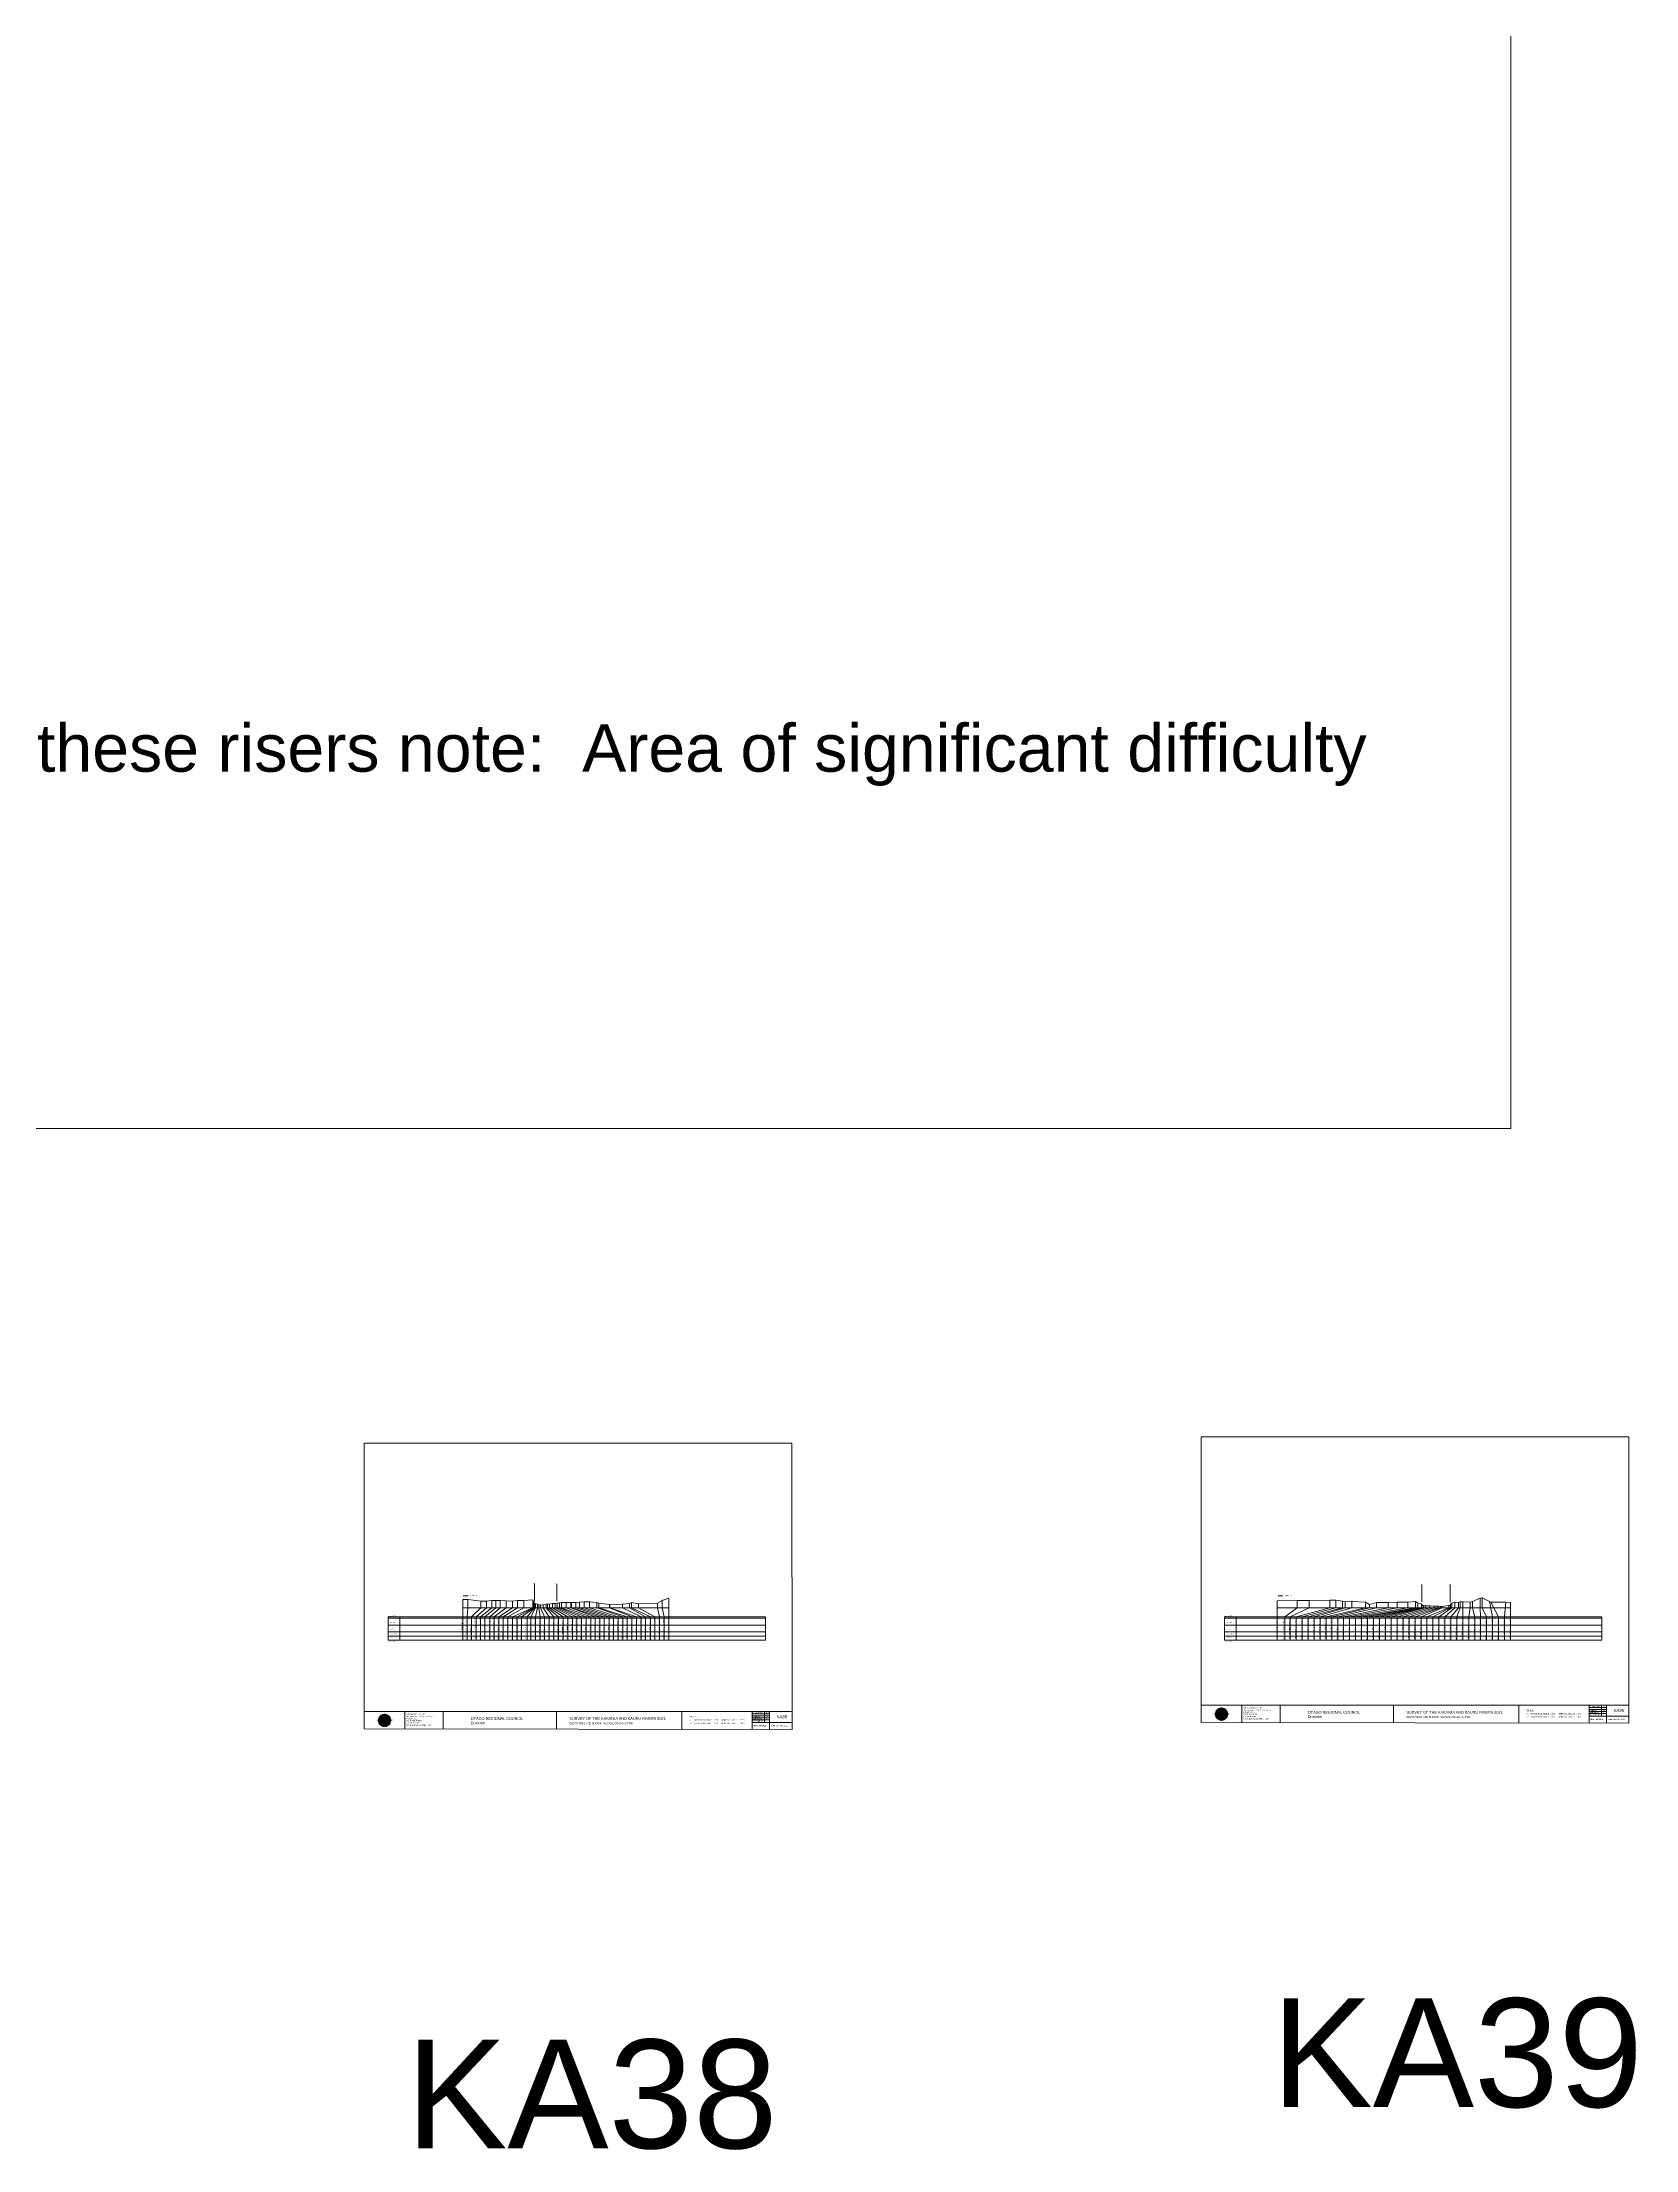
# Model space of a CAD drawing. Header units: millimetres. Extents: x -4102225 to 11595281, y -18031110 to 2286893.
# Drawn here: x 5249973 to 6187999, y -203785 to 1036794 of the extents above; entities that cross this region are included whole.
import ezdxf

# ---------------------------------------------------------------- set-up
doc = ezdxf.new("R2010")
doc.units = ezdxf.units.MM
doc.header["$PDMODE"] = 35
doc.header["$PDSIZE"] = 20
doc.layers.get('0').update_dxf_attribs({"lineweight": 0})
doc.layers.add('geo', color=7, linetype='Continuous', lineweight=0)
doc.styles.get("Standard").update_dxf_attribs({"font": 'arial.ttf'})

# ---------------------------------------------------------------- blocks, each defined once
blk = doc.blocks.new('Geomatics_Circle_SPT')
at = {"layer": 'geo', "color": 2, "linetype": 'Continuous', "lineweight": 0}
for p, q in [((0, 25.2), (-25.2, 0)), ((-24.7, 4.9), (-4.9, 24.7)), ((-24.7, -4.9), (4.9, 24.7)), ((4.9, -24.7), (-24.7, 4.9)), ((-24.7, 0), (0, -24.7)), ((-9.7, 23.3), (-23.3, 9.6)), ((9.7, 23.3), (-23.3, -9.7)), ((-23.3, 9.7), (9.7, -23.3)), ((-21, 14), (-14, 21)), ((-21, -14), (14, 21)), ((14, -21), (-21, 14)), ((0, 0), (-17.8, 17.8)), ((0, 0), (-17.8, -17.8)), ((-14, 21), (21, -14)), ((21, 14), (-14, -21)), ((23.3, -9.7), (-9.7, 23.3)), ((-9.7, -23.3), (23.3, 9.7)), ((-4.9, 24.7), (24.7, -4.9)), ((24.7, 4.9), (-4.9, -24.7)), ((25.2, 0), (0, 25.2)), ((0, 0), (17.8, 17.8)), ((0, 0), (17.8, -17.8)), ((0, -24.8), (25.2, 0)), ((4.9, 24.7), (24.7, 4.9)), ((23.3, 9.7), (9.7, 23.3)), ((14, 21), (21, 14)), ((17.8, 18.1), (17.8, 18.1)), ((-4.9, -24.7), (-24.7, -4.9)), ((-23.3, -9.7), (-9.7, -23.3)), ((-14, -21), (-21, -14)), ((-17.8, -17.8), (-17.8, -17.8)), ((24.7, -4.9), (4.9, -24.7)), ((4.9, -24.7), (4.9, -24.7)), ((9.7, -23.3), (23.3, -9.7)), ((21, -14), (14, -21)), ((18.1, -17.8), (18.1, -17.8))]:
    blk.add_line(p, q, dxfattribs=at)
at = {"layer": 'geo', "color": 1, "linetype": 'Continuous', "lineweight": 0}
for p, q in [((-25.2, 0), (9.7, 23.3)), ((-25.2, 0), (-9.6, 23.3)), ((-25.2, 0), (23.3, 9.7)), ((-25.2, 0), (-23.3, 9.7)), ((-23.3, -9.7), (-25.2, 0)), ((-9.6, -23.3), (-25.2, 0)), ((9.7, -23.3), (-25.2, 0)), ((-4.9, 24.8), (-24.7, -4.9)), ((4.9, 24.7), (-24.7, 4.9)), ((14, 21), (-24.7, -4.9)), ((-14, 21), (-24.7, 4.9)), ((21, 14), (-24.7, 4.9)), ((-21, 14), (-24.7, -4.9)), ((0, 0), (-24.7, 4.9)), ((-24.7, 4.9), (-21, -14)), ((-24.7, 4.9), (-4.9, -24.7)), ((-24.7, 4.9), (14, -21)), ((-24.7, 4.9), (-24.7, 4.9)), ((0, 0), (-24.7, -4.9)), ((-23.3, 9.7), (0, 25.2)), ((-23.3, -9.6), (0, 25.2)), ((-23.3, -9.6), (17.8, 17.8)), ((-23.3, 9.7), (-17.8, 17.9)), ((-23.3, -9.6), (-17.8, 17.9)), ((-23.3, 9.7), (17.8, 17.8)), ((-17.8, -17.8), (-23.3, 9.7)), ((0, -25.2), (-23.3, 9.7)), ((-23.3, 9.7), (17.8, -17.8)), ((-23.3, 9.7), (25.2, 0)), ((-23.3, 9.4), (-23.3, 9.4)), ((-23.3, -9.7), (25.2, 0)), ((4.9, 24.8), (-21, -14)), ((-4.9, 24.7), (-21, 14)), ((14, 21), (-21, 14)), ((-14, 21), (-21, -14)), ((0, 0), (-21, 14)), ((-21, 14), (-14, -21)), ((-21, 14), (4.9, -24.7)), ((-21, 14), (-21, 14)), ((24.7, 4.9), (-21, 14)), ((0, 0), (-21, -14)), ((-17.9, 17.6), (-17.9, 17.6)), ((-17.8, 17.8), (9.7, 23.3)), ((-17.8, 17.8), (-9.6, 23.3)), ((-17.8, -17.8), (9.7, 23.3)), ((-17.8, -17.8), (-9.7, 23.3)), ((-9.7, -23.3), (-17.8, 17.8)), ((-17.8, 17.8), (9.7, -23.3)), ((-17.8, 17.8), (23.3, -9.6)), ((-17.8, 17.8), (23.3, 9.7)), ((-17.8, -17.8), (23.3, 9.7)), ((4.9, 24.7), (-14, 21)), ((-4.9, 24.7), (-14, -20.9)), ((0, 0), (-14, 21)), ((-14, 21), (-4.9, -24.7)), ((-14, 21), (-14, 21)), ((24.7, -4.9), (-14, 21)), ((21, 14), (-14, 21)), ((-14, -21), (24.7, 4.9)), ((0, 0), (-14, -21)), ((-9.8, 23.1), (-9.8, 23.1)), ((-9.7, 23.3), (0, 25.2)), ((-9.7, 23.3), (0, -25.2)), ((-9.7, -23.3), (0, 25.2)), ((-9.6, 23.3), (17.8, -17.8)), ((-9.6, 23.3), (25.2, 0)), ((-9.6, 23.3), (17.8, 17.8)), ((-9.6, -23.3), (17.8, 17.9)), ((25.2, 0), (-9.6, -23.3)), ((0, 0), (-4.9, 24.7)), ((-4.9, 24.7), (-4.9, 24.7)), ((21, -14), (-4.9, 24.7)), ((24.8, 4.9), (-4.9, 24.7)), ((14, 21), (-4.9, 24.7)), ((-4.9, -24.7), (21, 14)), ((0, 0), (-4.9, -24.7)), ((-0.2, 25.1), (-0.2, 25.1)), ((0, 25.2), (9.7, -23.3)), ((0, 25.2), (23.3, -9.7)), ((0, 25.2), (23.3, 9.7)), ((0, 25.2), (9.7, 23.3)), ((0, 0), (4.9, 24.7)), ((0, -25.2), (9.7, 23.3)), ((0, 0), (14, 21)), ((0, 0), (21, 14)), ((23.3, 9.7), (0, -25.2)), ((0, 0), (24.8, 4.9)), ((0, 0), (4.9, -24.7)), ((0, 0), (14, -21)), ((0, 0), (21, -14)), ((0, 0), (24.8, -4.9)), ((21, 14), (4.9, 24.8)), ((14, -21), (4.9, 24.7)), ((24.7, -4.9), (4.9, 24.7)), ((4.9, 24.7), (4.9, 24.7)), ((4.9, -24.7), (14, 21)), ((4.9, -24.7), (24.7, 4.9)), ((9.4, 23.3), (9.4, 23.3)), ((9.7, 23.3), (17.8, -17.8)), ((9.7, 23.3), (25.2, 0)), ((9.7, 23.3), (17.8, 17.9)), ((17.8, 17.8), (9.7, -23.3)), ((25.2, 0), (9.7, -23.3)), ((21, -14), (14, 21)), ((24.7, 4.9), (14, 21)), ((14, 21), (14, 21)), ((14, -21), (21, 14)), ((17.6, 17.9), (17.6, 17.9)), ((17.8, 17.8), (23.3, -9.7)), ((17.8, 17.8), (23.3, 9.7)), ((23.3, 9.7), (17.8, -17.8)), ((24.7, -4.9), (21, 14)), ((21, 14), (21, 14)), ((21, -14), (24.7, 4.9)), ((23.1, 9.8), (23.1, 9.8)), ((23.3, 9.7), (25.2, 0)), ((25.2, 0), (23.3, -9.6)), ((24.7, 4.9), (24.7, 4.9)), ((25.1, 0.2), (25.1, 0.2)), ((-25.2, 0), (23.3, -9.7)), ((-25.1, -0.2), (-25.1, -0.2)), ((-24.7, -4.9), (-24.7, -4.9)), ((-24.7, -4.9), (-14, -21)), ((-24.7, -4.9), (4.9, -24.7)), ((-24.7, -4.9), (21, -14)), ((-17.8, -17.8), (-23.3, -9.7)), ((0, -25.2), (-23.3, -9.6)), ((17.8, -17.8), (-23.3, -9.6)), ((-23.1, -9.8), (-23.1, -9.8)), ((-21, -14), (24.7, -4.9)), ((-21, -14), (-21, -14)), ((-21, -14), (-4.9, -24.7)), ((-21, -14), (14, -21)), ((23.3, -9.7), (-17.8, -17.8)), ((-9.6, -23.3), (-17.8, -17.8)), ((9.7, -23.3), (-17.8, -17.8)), ((-17.6, -17.9), (-17.6, -17.9)), ((-14, -21), (21, -14)), ((-14, -21), (-14, -21)), ((-14, -21), (4.9, -24.7)), ((17.8, -17.8), (-9.7, -23.3)), ((0, -25.2), (-9.7, -23.3)), ((-9.4, -23.3), (-9.4, -23.3)), ((-4.9, -24.7), (24.7, -4.9)), ((-4.9, -24.7), (14, -21)), ((-4.9, -24.7), (-4.9, -24.7)), ((23.3, -9.6), (0, -25.2)), ((9.7, -23.3), (0, -25.2)), ((0.2, -25.1), (0.2, -25.1)), ((4.9, -24.7), (21, -14)), ((4.9, -24.7), (4.9, -24.7)), ((17.8, -17.8), (9.7, -23.3)), ((9.8, -23.1), (9.8, -23.1)), ((14, -21), (24.7, -4.9)), ((14, -21), (14, -21)), ((23.3, -9.6), (17.8, -17.8)), ((17.9, -17.6), (17.9, -17.6)), ((21, -14), (21, -14)), ((23.3, -9.4), (23.3, -9.4)), ((24.7, -4.9), (24.7, -4.9))]:
    blk.add_line(p, q, dxfattribs=at)
at = {"layer": 'geo', "color": 114, "linetype": 'Continuous', "lineweight": 0}
for p, q in [((17.9, 17.8), (-25.2, 0)), ((-24.7, 4.9), (14, 21)), ((-24.7, -4.9), (21, 14)), ((-14, -21), (-24.7, 4.9)), ((9.7, 23.3), (-23.3, 9.7)), ((0, 0), (-23.3, 9.7)), ((-23.3, 9.7), (-9.7, -23.3)), ((0, 0), (-23.3, -9.7)), ((-4.9, -24.7), (-21, 14)), ((-20.9, 14), (4.9, 24.7)), ((24.8, 4.9), (-20.9, -14)), ((0, 25.2), (-17.8, 17.8)), ((-17.8, 17.8), (0, -25.2)), ((-14, 21), (-4.9, 24.7)), ((4.9, -24.7), (-14, 21)), ((0, 0), (-9.7, 23.3)), ((0, 0), (-9.7, -23.3)), ((-4.9, 24.7), (14, -21)), ((17.8, -17.8), (0, 25.2)), ((0, 0), (9.7, 23.3)), ((0, 0), (23.3, 9.7)), ((0, 0), (9.7, -23.3)), ((0, 0), (23.3, -9.7)), ((4.9, 24.7), (21, -14)), ((23.3, -9.7), (9.7, 23.3)), ((14, 21), (24.7, -4.9)), ((25.2, 0), (17.8, 17.8)), ((21, 14), (24.7, 4.9)), ((-25.2, 0), (-17.8, -17.8)), ((-21, -14), (-24.7, -4.9)), ((-17.8, -17.8), (25.2, 0)), ((24.8, -4.9), (-14, -21)), ((-9.6, -23.3), (23.3, -9.7)), ((21, -14), (-4.9, -24.8)), ((0, -25.2), (17.9, -17.8)), ((14, -21), (4.9, -24.8))]:
    blk.add_line(p, q, dxfattribs=at)
at = {"layer": 'geo', "color": 250, "linetype": 'Continuous', "lineweight": 0}
for p, q in [((0, 0), (-25.2, 0)), ((24.7, 4.9), (-24.7, 4.9)), ((-24.7, 4.9), (-24.7, -4.9)), ((-23.3, 9.7), (23.3, 9.7)), ((-23.3, 9.7), (-23.3, 9.7)), ((-23.3, -9.7), (-23.3, 9.7)), ((21, 14), (-21, 14)), ((-21, 14), (-21, -14)), ((-17.8, 17.8), (17.8, 17.8)), ((-17.8, -17.8), (-17.8, 17.8)), ((-14, 21), (-14, 21)), ((14, 21), (-14, 21)), ((-14, 20.9), (-14, -21)), ((-9.7, 23.3), (9.7, 23.3)), ((-9.7, -23.3), (-9.7, 23.3)), ((-4.9, 24.7), (4.9, 24.7)), ((-4.9, 24.7), (-4.9, -24.7)), ((0, 0), (0, 25.2)), ((0, 0), (0, -25.2)), ((0, 0), (25.2, 0)), ((4.9, 24.7), (4.9, -24.7)), ((9.7, -23.3), (9.7, 23.3)), ((14, 21), (14, -21)), ((17.8, -17.8), (17.8, 17.8)), ((21, 14), (21, 14)), ((21, -14), (21, 14)), ((23.3, 9.7), (23.3, -9.7)), ((24.7, 4.9), (24.7, 4.9)), ((24.7, -4.9), (24.7, 4.9)), ((-24.7, -4.9), (24.7, -4.9)), ((23.3, -9.7), (-23.3, -9.7)), ((-21, -14), (21, -14)), ((17.8, -17.8), (-17.8, -17.8)), ((-14, -21), (14, -21)), ((9.7, -23.3), (-9.7, -23.3)), ((-4.9, -24.7), (4.9, -24.7))]:
    blk.add_line(p, q, dxfattribs=at)
blk = doc.blocks.new('GeomaticsNZ TITLE BLOCK')
at = {"color": 7, "linetype": 'Continuous', "lineweight": 0}
for p, q in [((0, 95), (0, 1579)), ((0, 1579), (2363, 1579)), ((2363, 1579), (2364, 95)), ((2364, 95), (0, 95)), ((0, 95), (0, 0)), ((0, 0), (2364, -4)), ((16, 95), (2364, 95)), ((224, 95), (224, 0)), ((2364, 95), (383, 95)), ((436, 95), (436, -1)), ((1063, 95), (1063, -2)), ((1755, 95), (1755, -3)), ((2144, 95), (2144, -3)), ((2144, 82), (2239, 82)), ((2144, 71), (2239, 71)), ((2144, 60), (2239, 60)), ((2144, 49), (2239, 49)), ((2144, 35), (2364, 35)), ((2212, 95), (2212, 36)), ((2239, 95), (2239, -3)), ((2364, -4), (2364, 95))]:
    blk.add_line(p, q, dxfattribs=at)
at = {"color": 7, "linetype": 'Continuous', "lineweight": 0, "xscale": 1.36, "yscale": 1.36, "zscale": 1.36}
blk.add_blockref('Geomatics_Circle_SPT', (112, 46), dxfattribs=at)
at = {"color": 7, "linetype": 'Continuous', "lineweight": 0}
for s, p in [('PK&RR', (2213, 85)), ('ST', (2220, 64)), ('PK', (2220, 51))]:
    blk.add_text(s, height=5, dxfattribs=at).set_placement(p)
at = {"color": 7, "linetype": 'Continuous', "lineweight": 0, "attachment_point": 1}
for s, width, heights, insert, char_height in [('{\\C256;Geomatics N.Z. LTD                   }', 125.08, [15.8], (69, 50), 7), ('{\\C256;GEOMATICS N.Z. LTD                   \\PTELEPHONE:  M 021 023 6 00 55;\\PPO BOX 2177\\PSOUTH DUNEDIN\\PDUNEDIN 9044\\PEmail: geomaticsnz@gmail.com}', 3535.73, [94.7], (234, 83), 7), ('{\\C256;OTAGO REGIONAL COUNCIL\\PDunedin}', 3535.73, [0], (589, 64), 15), ('{\\C256;SURVEY OF THE KAKANUI AND KAURU RIVERS 2021}', 3535.73, [0], (1134, 64), 15), ('{\\C256;ELEVATIONS ARE SHOWN IN LOCAL OTAGO DATUM}', 3535.73, [0], (1134, 35), 10), ('{\\C256;Surveyed by:}', 3535.73, [0], (2145, 92), 7), ('{\\C256;Checked by:}', 3535.73, [0], (2145, 59), 7), ('{\\C256;Approved by:}', 3535.73, [0], (2145, 46), 7), ('{\\C256;JOB No 0032021}', 3535.73, [0], (2145, 21), 7), ('{\\C256;Drawn by:}', 3535.73, [0], (2146, 70), 7), ('{\\C256;Drawn:16-JUNE-2021}', 3535.73, [0], (2245, 21), 7)]:
    blk.add_mtext_dynamic_manual_height_columns(s, width=width, gutter_width=159, heights=heights, dxfattribs=dict(at, insert=insert, char_height=char_height))

msp = doc.modelspace()

# ---------------------------------------------------------------- linework, layer by layer
at = {"color": 7, "lineweight": 0}
for p, q in [((5539811, 119185), (5539811, 129544)), ((5552964, 119075), (5552964, 129434)), ((5497521, 120194), (5497521, 96176)), ((5497521, 115149), (5618782, 115149)), ((5500572, 115149), (5500110, 110000)), ((5500572, 120084), (5500572, 115149)), ((5508201, 115149), (5502651, 110000)), ((5511590, 115149), (5505374, 110000)), ((5514715, 115149), (5508032, 110000)), ((5508201, 119224), (5508201, 115149)), ((5516917, 115149), (5510624, 110000)), ((5511590, 119214), (5511590, 115149)), ((5519463, 115149), (5513380, 110000)), ((5514715, 119464), (5514715, 115149)), ((5523009, 115149), (5516038, 110000)), ((5516917, 119584), (5516917, 115149)), ((5526747, 115149), (5518757, 110000)), ((5519463, 119584), (5519463, 115149)), ((5529845, 115149), (5521409, 110000)), ((5523032, 119414), (5523032, 115149)), ((5533480, 115149), (5524062, 110000)), ((5526747, 119114), (5526747, 115149)), ((5538704, 115149), (5526816, 110000)), ((5539223, 115149), (5529515, 110000)), ((5529845, 119584), (5529845, 115149)), ((5539583, 115149), (5532174, 110000)), ((5533480, 119515), (5533480, 115149)), ((5540445, 115149), (5537609, 110000)), ((5538704, 119915), (5538704, 115149)), ((5539223, 119185), (5539223, 115149)), ((5539583, 117935), (5539583, 115149)), ((5539764, 117905), (5539764, 115149)), ((5541510, 115149), (5540406, 110000)), ((5540445, 117635), (5540445, 115149)), ((5541510, 117385), (5541510, 115149)), ((5542381, 116985), (5542381, 115149)), ((5542381, 115149), (5543104, 110000)), ((5543384, 116895), (5543384, 115149)), ((5543384, 115149), (5545744, 110000)), ((5544771, 117055), (5544771, 115149)), ((5544771, 115149), (5548443, 110000)), ((5546605, 117405), (5546605, 115149)), ((5546605, 115149), (5551200, 110000)), ((5547395, 117515), (5547395, 115149)), ((5547395, 115149), (5553879, 110000)), ((5548660, 117385), (5548660, 115149)), ((5548660, 115149), (5556539, 110000)), ((5550357, 117755), (5550357, 115149)), ((5550357, 115149), (5559364, 110000)), ((5551992, 117865), (5551992, 115149)), ((5553030, 117915), (5553030, 115149)), ((5553030, 115149), (5564629, 110000)), ((5554495, 118235), (5554495, 115149)), ((5554539, 115149), (5567429, 110000)), ((5555749, 118305), (5555749, 115149)), ((5555749, 115149), (5570111, 110000)), ((5558473, 118365), (5558473, 115149)), ((5558473, 115149), (5572832, 110000)), ((5561100, 118365), (5561100, 115149)), ((5561100, 115149), (5575435, 110000)), ((5561497, 118425), (5561497, 115149)), ((5561497, 115149), (5578274, 110000)), ((5564129, 118445), (5564129, 115149)), ((5564129, 115149), (5580858, 110000)), ((5566275, 118665), (5566275, 115149)), ((5566275, 115149), (5583657, 110000)), ((5569039, 118665), (5569039, 115149)), ((5569039, 115149), (5586339, 110000)), ((5572212, 118695), (5572212, 115149)), ((5572212, 115149), (5589080, 110000)), ((5576518, 118365), (5576518, 115149)), ((5576518, 115149), (5591756, 110000)), ((5577593, 117935), (5577593, 115149)), ((5577593, 115149), (5594384, 110000)), ((5583851, 117296), (5583851, 115149)), ((5583851, 115149), (5597110, 110000)), ((5584132, 117086), (5584132, 115149)), ((5584132, 115149), (5599773, 110000)), ((5591470, 117326), (5591470, 115149)), ((5591470, 115149), (5602553, 110000)), ((5595652, 117776), (5595652, 115149)), ((5595652, 115149), (5605146, 110000)), ((5596867, 118416), (5596867, 115149)), ((5596867, 115149), (5607944, 110000)), ((5600907, 117616), (5600907, 115149)), ((5600907, 115149), (5610627, 110000)), ((5612132, 117926), (5612132, 115149)), ((5612132, 115149), (5613345, 110000)), ((5614989, 119636), (5614989, 115149)), ((5614989, 115149), (5616008, 110000)), ((5618782, 121016), (5618782, 96176)), ((5453688, 110000), (5675663, 110000)), ((5453688, 109154), (5675663, 109154)), ((5453688, 105002), (5675663, 105002)), ((5453688, 101057), (5675663, 101057)), ((5460591, 110000), (5460591, 96176)), ((5500110, 96176), (5500110, 110000)), ((5502651, 96176), (5502651, 110000)), ((5505374, 96176), (5505374, 110000)), ((5508032, 96176), (5508032, 110000)), ((5510624, 96176), (5510624, 110000)), ((5513380, 96176), (5513380, 110000)), ((5516038, 96176), (5516038, 110000)), ((5518757, 96176), (5518757, 110000)), ((5521409, 96176), (5521409, 110000)), ((5524062, 96176), (5524062, 110000)), ((5526816, 96176), (5526816, 110000)), ((5529515, 96176), (5529515, 110000)), ((5532174, 96176), (5532174, 110000)), ((5537609, 96176), (5537609, 110000)), ((5540406, 96176), (5540406, 110000)), ((5543104, 96176), (5543104, 110000)), ((5545744, 96176), (5545744, 110000)), ((5548443, 96176), (5548443, 110000)), ((5551200, 96176), (5551200, 110000)), ((5553879, 96176), (5553879, 110000)), ((5556539, 96176), (5556539, 110000)), ((5559335, 96176), (5559335, 110000)), ((5564629, 96176), (5564629, 110000)), ((5567429, 96176), (5567429, 110000)), ((5570111, 96176), (5570111, 110000)), ((5572832, 96176), (5572832, 110000)), ((5575435, 96176), (5575435, 110000)), ((5578274, 96176), (5578274, 110000)), ((5580858, 96176), (5580858, 110000)), ((5583657, 96176), (5583657, 110000)), ((5586339, 96176), (5586339, 110000)), ((5589080, 96176), (5589080, 110000)), ((5591756, 96176), (5591756, 110000)), ((5594384, 96176), (5594384, 110000)), ((5597110, 96176), (5597110, 110000)), ((5599773, 96176), (5599773, 110000)), ((5602553, 96176), (5602553, 110000)), ((5605146, 96176), (5605146, 110000)), ((5607944, 96176), (5607944, 110000)), ((5610627, 96176), (5610627, 110000)), ((5613345, 96176), (5613345, 110000)), ((5616008, 96176), (5616008, 110000)), ((5675663, 110000), (5675663, 96176)), ((5453688, 98497), (5675663, 98497)), ((5453688, 96176), (5675663, 96176))]:
    msp.add_line(p, q, dxfattribs=at)
at = {"lineweight": 0}
for p, q in [((6062062, 118681), (6062062, 129040)), ((6078796, 118545), (6078796, 128904)), ((5976914, 119389), (5976914, 96176)), ((5976914, 115149), (6114235, 115149)), ((5988621, 115149), (5981494, 110000)), ((5995644, 115149), (5984567, 110000)), ((6007846, 115149), (5988076, 110000)), ((5988621, 119590), (5988621, 115149)), ((6011321, 115149), (5991612, 110000)), ((6015339, 115149), (5995094, 110000)), ((5995644, 119590), (5995644, 115149)), ((6016853, 115149), (5998631, 110000)), ((6020925, 115149), (6002167, 110000)), ((6028836, 115149), (6005787, 110000)), ((6007846, 119781), (6007846, 115149)), ((6031140, 115149), (6009030, 110000)), ((6011321, 119741), (6011321, 115149)), ((6035368, 115149), (6012637, 110000)), ((6015339, 119121), (6015339, 115149)), ((6042268, 115149), (6015994, 110000)), ((6016853, 118821), (6016853, 115149)), ((6047607, 115149), (6019466, 110000)), ((6020925, 119061), (6020925, 115149)), ((6053728, 115149), (6022995, 110000)), ((6058321, 115149), (6026465, 110000)), ((6028836, 118622), (6028836, 115149)), ((6059708, 115149), (6030021, 110000)), ((6031140, 117242), (6031140, 115149)), ((6061779, 115149), (6033565, 110000)), ((6035368, 118302), (6035368, 115149)), ((6063045, 115149), (6040572, 110000)), ((6042268, 118363), (6042268, 115149)), ((6064150, 115149), (6043999, 110000)), ((6066704, 115149), (6047521, 110000)), ((6047607, 118513), (6047607, 115149)), ((6069388, 115149), (6051018, 110000)), ((6053728, 118663), (6053728, 115149)), ((6071727, 115149), (6054595, 110000)), ((6073055, 115149), (6058119, 110000)), ((6058321, 118934), (6058321, 115149)), ((6059708, 117954), (6059708, 115149)), ((6074077, 115149), (6061637, 110000)), ((6061779, 117514), (6061779, 115149)), ((6062027, 117114), (6062027, 115149)), ((6063045, 116424), (6063045, 115149)), ((6064150, 116434), (6064150, 115149)), ((6066704, 116484), (6066704, 115149)), ((6069388, 116224), (6069388, 115149)), ((6071727, 116264), (6071727, 115149)), ((6071727, 116264), (6071727, 115149)), ((6079692, 115149), (6072047, 110000)), ((6073055, 116045), (6073055, 115149)), ((6074077, 115985), (6074077, 115149)), ((6081465, 115149), (6075517, 110000)), ((6083637, 115149), (6079075, 110000)), ((6079692, 117965), (6079692, 115149)), ((6081465, 118525), (6081465, 115149)), ((6084668, 115149), (6082700, 110000)), ((6083637, 118365), (6083637, 115149)), ((6084668, 118755), (6084668, 115149)), ((6086167, 118855), (6086167, 115149)), ((6086167, 115149), (6086167, 110000)), ((6090484, 115149), (6089624, 110000)), ((6090484, 118576), (6090484, 115149)), ((6091933, 118906), (6091933, 115149)), ((6091933, 115149), (6093211, 110000)), ((6096350, 120916), (6096350, 115149)), ((6096350, 115149), (6096550, 110000)), ((6097639, 121106), (6097639, 115149)), ((6097639, 115149), (6100006, 110000)), ((6101841, 118936), (6103697, 110000)), ((6102664, 118586), (6107182, 110000)), ((6111543, 118487), (6110609, 110061)), ((6114235, 118337), (6114235, 96176)), ((5945943, 110000), (5945943, 96303)), ((5945943, 110000), (6167918, 110000)), ((5945943, 109154), (6167918, 109154)), ((5945943, 105002), (6167918, 105002)), ((5945943, 101057), (6167918, 101057)), ((5952846, 110000), (5952846, 96176)), ((5981494, 96176), (5981494, 110000)), ((5984567, 96176), (5984567, 110000)), ((5988076, 96176), (5988076, 110000)), ((5991612, 96176), (5991612, 110000)), ((5995094, 96176), (5995094, 110000)), ((5998631, 96176), (5998631, 110000)), ((6002167, 96176), (6002167, 110000)), ((6005787, 96176), (6005787, 110000)), ((6009030, 96176), (6009030, 110000)), ((6012637, 96176), (6012637, 110000)), ((6015994, 96176), (6015994, 110000)), ((6019466, 96176), (6019466, 110000)), ((6022995, 96176), (6022995, 110000)), ((6026465, 96176), (6026465, 110000)), ((6030021, 96176), (6030021, 110000)), ((6033565, 96176), (6033565, 110000)), ((6037061, 96176), (6037061, 110000)), ((6040572, 96176), (6040572, 110000)), ((6043999, 96176), (6043999, 110000)), ((6047521, 96176), (6047521, 110000)), ((6051018, 96176), (6051018, 110000)), ((6054595, 96176), (6054595, 110000)), ((6058119, 96176), (6058119, 110000)), ((6061637, 96176), (6061637, 110000)), ((6065051, 96176), (6065051, 110000)), ((6068556, 96176), (6068556, 110000)), ((6072047, 96176), (6072047, 110000)), ((6075517, 96176), (6075517, 110000)), ((6079075, 96176), (6079075, 110000)), ((6082700, 96176), (6082700, 110000)), ((6086177, 96176), (6086177, 110000)), ((6089624, 96176), (6089624, 110000)), ((6093211, 96176), (6093211, 110000)), ((6096550, 96176), (6096550, 110000)), ((6100006, 96176), (6100006, 110000)), ((6103697, 96176), (6103697, 110000)), ((6107182, 96176), (6107182, 110000)), ((6110609, 96176), (6110609, 110000)), ((6167918, 110000), (6167918, 96176)), ((5945943, 98497), (6167918, 98497)), ((5945943, 96176), (6167918, 96176))]:
    msp.add_line(p, q, dxfattribs=at)
at = {"color": 1, "lineweight": 0}
for p, q in [((5497739, 122252), (5500646, 122252)), ((5977382, 122252), (5980289, 122252))]:
    msp.add_line(p, q, dxfattribs=at)
at = {"color": 7, "lineweight": 0, "transparency": 33554687}
msp.add_line((5453688, 110000), (5453688, 96303), dxfattribs=at)
at = {"color": 40, "linetype": 'Continuous', "lineweight": 0, "true_color": 0xf8d731}
msp.add_lwpolyline([(2547953, 2286893), (6114419, 2286893), (6114419, 397322), (2547953, 397322)], close=True, dxfattribs=at)
at = {"color": 1, "lineweight": 0}
for points in [[(5497521, 120194), (5500572, 120084), (5508201, 119224), (5511590, 119214), (5514715, 119464), (5516917, 119584), (5519463, 119584), (5523032, 119414), (5526747, 119114), (5529845, 119584), (5533480, 119515), (5538704, 119915), (5539223, 119185), (5539583, 117935), (5539764, 117905), (5540445, 117635), (5541510, 117385), (5542381, 116985), (5543384, 116895), (5544771, 117055), (5546605, 117405), (5547395, 117515), (5548660, 117385), (5550357, 117755), (5551992, 117865), (5553030, 117915), (5554495, 118235), (5555749, 118305), (5558473, 118365), (5561100, 118365), (5561497, 118425), (5564129, 118445), (5564129, 118445), (5566275, 118665), (5569039, 118675), (5572212, 118695), (5576518, 118365), (5577593, 117935), (5583851, 117296), (5584132, 117086), (5591470, 117326), (5591470, 117326), (5595652, 117776), (5596867, 118416), (5600907, 117616), (5612132, 117926), (5614989, 119636), (5618782, 121016)], [(5976914, 119389), (5988621, 119590), (5995644, 119590), (6007846, 119781), (6011321, 119741), (6015339, 119121), (6015339, 119121), (6016853, 118821), (6020925, 119061), (6028836, 118622), (6031140, 117242), (6035368, 118302), (6042268, 118363), (6047607, 118513), (6053728, 118663), (6058321, 118934), (6059708, 117954), (6061779, 117514), (6062027, 117114), (6063045, 116424), (6064150, 116434), (6066704, 116484), (6069388, 116224), (6071727, 116264), (6073055, 116045), (6074077, 115985), (6078913, 116765), (6078917, 117185), (6079692, 117965), (6081465, 118525), (6083637, 118365), (6084668, 118755), (6086167, 118855), (6090484, 118576), (6091933, 118906), (6096350, 120916), (6097639, 121106), (6101841, 118936), (6102664, 118586), (6111543, 118487), (6114235, 118337)]]:
    msp.add_lwpolyline(points, dxfattribs=at)
at = {"color": 7, "lineweight": 0}
for points in [[(5539764, 117905), (5539764, 115149), (5535370, 110000), (5535370, 96176)], [(5551992, 117865), (5551992, 115149), (5562159, 110000), (5562159, 96176)]]:
    msp.add_lwpolyline(points, dxfattribs=at)
at = {"lineweight": 0}
for points in [[(6062027, 115149), (6037061, 110000)], [(6078913, 116765), (6077902, 116160), (6077902, 115149), (6065051, 110000)], [(6078917, 117185), (6078917, 115149), (6068556, 110000)]]:
    msp.add_lwpolyline(points, dxfattribs=at)
at = {"color": 7, "lineweight": 0}
for p in [(5497521, 120194), (5500572, 120084), (5508201, 119224), (5511590, 119214), (5514715, 119464), (5516917, 119584), (5519463, 119584), (5523032, 119414), (5526747, 119114), (5529845, 119584), (5533480, 119515), (5538704, 119915), (5539223, 119185), (5539583, 117935), (5539764, 117905), (5540445, 117635), (5541510, 117385), (5542381, 116985), (5543384, 116895), (5544771, 117055), (5546605, 117405), (5547395, 117515), (5548660, 117385), (5550357, 117755), (5551992, 117865), (5553030, 117915), (5554495, 118235), (5555749, 118305), (5558473, 118365), (5561100, 118365), (5561497, 118425), (5564129, 118445), (5566275, 118665), (5569039, 118675), (5572212, 118695), (5576518, 118365), (5577593, 117935), (5583851, 117296), (5584132, 117086), (5591470, 117326), (5595652, 117776), (5596867, 118416), (5600907, 117616), (5612132, 117926), (5614989, 119636), (5618782, 121016), (5453688, 110000), (5453688, 110000)]:
    msp.add_point(p, dxfattribs=at)
at = {"lineweight": 0}
for p in [(5976914, 119389), (5988621, 119590), (5995644, 119590), (6007846, 119781), (6011321, 119741), (6015339, 119121), (6016853, 118821), (6020925, 119061), (6028836, 118622), (6031140, 117242), (6035368, 118302), (6042268, 118363), (6047607, 118513), (6053728, 118663), (6058321, 118934), (6059708, 117954), (6061779, 117514), (6062027, 117114), (6063045, 116424), (6064150, 116434), (6066704, 116484), (6069388, 116224), (6071727, 116264), (6073055, 116045), (6074077, 115985), (6078913, 116765), (6078917, 117185), (6079692, 117965), (6081465, 118525), (6083637, 118365), (6084668, 118755), (6086167, 118855), (6090484, 118576), (6091933, 118906), (6096350, 120916), (6097639, 121106), (6101841, 118936), (6102664, 118586), (6111543, 118487), (6114235, 118337), (5945943, 110000), (5945943, 110000)]:
    msp.add_point(p, dxfattribs=at)

# ---------------------------------------------------------------- block references
at = {"color": 7, "lineweight": 0, "xscale": 106.5053773992074, "yscale": 106.5053773992074, "zscale": 106.5053773992074}
for p in [(5439548, 44072), (5932184, 47770)]:
    msp.add_blockref('GeomaticsNZ TITLE BLOCK', p, dxfattribs=at)

# ---------------------------------------------------------------- texts
at = {"color": 7, "lineweight": 0}
for s, height, p in [('Ground Level', 473.07, (5501932, 122252)), ('SCALE :  ', 823.6, (5631090, 50710)), ('KA38', 1764.8, (5682336, 50279)), ('A1 HORIZONTAL SCALE  1:200      VERTICAL SCALE   1:200 ', 823.57, (6123644, 52447)), ('A3 HORIZONTAL SCALE  1:800      VERTICAL SCALE   1:800', 823.57, (6123644, 50544)), ('SCALE :  ', 823.6, (6123726, 54408)), ('KA39', 1764.8, (6174972, 53978)), ('A1 HORIZONTAL SCALE  1:200      VERTICAL SCALE   1:200 ', 823.57, (5631008, 48749)), ('A3 HORIZONTAL SCALE  1:800      VERTICAL SCALE   1:800', 823.57, (5631008, 46846)), ('KA39', 63997, (5973552, -178598)), ('KA38', 63997, (5464128, -202877))]:
    msp.add_text(s, height=height, dxfattribs=at).set_placement(p)
at = {"lineweight": 0}
for s, height, p in [('Ground Level', 473.07, (5981574, 122252)), ('DATUM 110.00', 473.07, (5945876, 110136)), ('Ground Level', 473.07, (5947336, 99739)), ('Easting', 473.1, (5947319, 102528)), ('Northing', 473.1, (5947387, 106387)), ('Section KA39', 473.07, (5945876, 95258)), ('Chainage', 473.1, (5947338, 97414))]:
    msp.add_text(s, height=height, dxfattribs=at).set_placement(p)
at = {"color": 7, "lineweight": 0, "transparency": 33554687}
for s, height, p in [('DATUM 110.00', 473.07, (5453621, 110136)), ('Ground Level', 473.07, (5455080, 99739)), ('Easting', 473.1, (5455063, 102528)), ('Northing', 473.1, (5455132, 106387)), ('Section KA38', 473.07, (5453621, 95258)), ('Chainage', 473.1, (5455083, 97414))]:
    msp.add_text(s, height=height, dxfattribs=at).set_placement(p)
at = {"color": 7, "lineweight": 0}
for s, p in [('  -2.48  120.19  1429408.58  4998217.87', (5497384, 96154)), ('   0.57  120.08  1429407.93  4998214.89', (5499706, 96147)), ('   8.20  119.22  1429406.52  4998207.39', (5502409, 96147)), ('  11.59  119.21  1429406.17  4998204.01', (5505112, 96100)), ('  14.72  119.46  1429405.58  4998200.94', (5507815, 96100)), ('  16.92  119.58  1429404.93  4998198.82', (5510518, 96100)), ('  19.46  119.58  1429404.78  4998196.26', (5513222, 96100)), ('  23.03  119.41  1429403.60  4998192.85', (5515925, 96155)), ('  26.75  119.11  1429403.11  4998189.16', (5518628, 96155)), ('  29.85  119.58  1429402.84  4998186.06', (5521331, 96155)), ('  33.48  119.52  1429402.44  4998182.44', (5524034, 96146)), ('  38.70  119.92  1429401.45  4998177.31', (5526737, 96146)), ('  39.22  119.19  1429401.35  4998176.80', (5529441, 96146)), ('  39.58  117.94  1429401.15  4998176.47', (5532144, 96146)), ('  39.76  117.91  1429401.13  4998176.29', (5534847, 96146)), ('  40.44  117.64  1429401.12  4998175.60', (5537551, 96167)), ('  41.51  117.39  1429400.77  4998174.58', (5540254, 96167)), ('  42.38  116.99  1429400.52  4998173.74', (5542957, 96167)), ('  43.38  116.90  1429400.14  4998172.79', (5545660, 96167)), ('  44.77  117.06  1429399.92  4998171.42', (5548363, 96167)), ('  46.60  117.41  1429399.79  4998169.58', (5551067, 96167)), ('  47.40  117.52  1429399.55  4998168.82', (5553770, 96167)), ('  48.66  117.39  1429399.41  4998167.56', (5556473, 96167)), ('  50.36  117.76  1429399.00  4998165.91', (5559177, 96147)), ('  51.99  117.87  1429399.05  4998164.24', (5561880, 96147)), ('  53.03  117.92  1429398.69  4998163.25', (5564583, 96147)), ('  54.49  118.24  1429398.31  4998161.83', (5567287, 96147)), ('  55.75  118.31  1429398.17  4998160.58', (5569990, 96147)), ('  58.47  118.37  1429397.91  4998157.86', (5572693, 96147)), ('  61.10  118.37  1429397.41  4998155.28', (5575396, 96149)), ('  61.50  118.43  1429397.28  4998154.90', (5578100, 96149)), ('  64.13  118.45  1429396.98  4998152.28', (5580803, 96149)), ('  66.28  118.67  1429396.31  4998150.22', (5583506, 96149)), ('  69.04  118.68  1429395.82  4998147.50', (5586210, 96149)), ('  72.21  118.70  1429395.13  4998144.40', (5588913, 96143)), ('  76.52  118.37  1429394.00  4998140.23', (5591616, 96143)), ('  77.59  117.94  1429393.82  4998139.17', (5594320, 96143)), ('  83.85  117.30  1429392.45  4998133.06', (5597023, 96147)), ('  84.13  117.09  1429392.47  4998132.77', (5599726, 96147)), ('  91.47  117.33  1429391.81  4998125.43', (5602430, 96147)), ('  95.65  117.78  1429390.39  4998121.44', (5605133, 96147)), ('  96.87  118.42  1429390.30  4998120.22', (5607836, 96147)), (' 100.91  117.62  1429390.43  4998116.09', (5610539, 96100)), (' 112.13  117.93  1429389.20  4998104.91', (5613243, 96100)), (' 114.99  119.64  1429390.27  4998101.84', (5615946, 96100)), (' 118.78  121.02  1429388.05  4998098.36', (5618649, 96100))]:
    msp.add_text(s, height=500, rotation=90, dxfattribs=at).set_placement(p)
at = {"lineweight": 0}
for s, p in [(' -23.09  119.39  1429519.92  4998234.23', (5976851, 96154)), (' -11.38  119.59  1429529.61  4998227.63', (5980918, 96154)), ('  -4.36  119.59  1429535.06  4998223.20', (5984420, 96154)), ('   7.85  119.78  1429544.16  4998215.09', (5987922, 96143)), ('  11.32  119.74  1429547.36  4998213.48', (5991424, 96100)), ('  15.34  119.12  1429549.96  4998210.33', (5994926, 96100)), ('  16.85  118.82  1429552.81  4998211.63', (5998428, 96100)), ('  20.92  119.06  1429558.69  4998215.07', (6001929, 96155)), ('  28.84  118.62  1429565.55  4998210.56', (6005431, 96155)), ('  31.14  117.24  1429566.80  4998207.55', (6008933, 96146)), ('  35.37  118.30  1429568.24  4998201.39', (6012435, 96146)), ('  42.27  118.36  1429572.09  4998194.87', (6015936, 96167)), ('  47.61  118.51  1429576.68  4998192.09', (6019438, 96167)), ('  53.73  118.66  1429581.30  4998188.05', (6022940, 96147)), ('  58.32  118.93  1429584.88  4998185.17', (6026442, 96147)), ('  59.71  117.95  1429585.87  4998184.18', (6029944, 96147)), ('  61.78  117.51  1429587.87  4998183.39', (6033445, 96149)), ('  62.03  117.11  1429588.00  4998183.15', (6036947, 96149)), ('  63.05  116.42  1429588.83  4998182.56', (6040449, 96149)), ('  64.15  116.43  1429589.58  4998181.72', (6043951, 96149)), ('  66.70  116.48  1429591.58  4998180.13', (6047453, 96149)), ('  69.39  116.22  1429593.75  4998178.55', (6050955, 96149)), ('  71.73  116.26  1429595.51  4998177.00', (6054457, 96143)), ('  73.06  116.05  1429596.82  4998176.53', (6057959, 96143)), ('  74.08  115.99  1429597.73  4998176.04', (6061461, 96143)), ('  78.91  116.77  1429601.60  4998173.11', (6064962, 96143)), ('  78.92  117.19  1429601.12  4998172.50', (6068464, 96143)), ('  79.69  117.97  1429601.85  4998172.18', (6071966, 96143)), ('  81.46  118.53  1429602.98  4998170.74', (6075467, 96147)), ('  83.64  118.37  1429604.89  4998169.66', (6078969, 96147)), ('  84.67  118.76  1429605.69  4998169.01', (6082471, 96147)), ('  86.17  118.86  1429606.82  4998168.02', (6085973, 96147)), ('  90.48  118.58  1429610.29  4998165.45', (6089474, 96147)), ('  91.93  118.91  1429611.38  4998164.49', (6092976, 96147)), ('  96.35  120.92  1429614.69  4998161.55', (6096478, 96147)), ('  97.64  121.11  1429615.67  4998160.71', (6099980, 96147)), (' 101.84  118.94  1429619.38  4998158.64', (6103481, 96100)), (' 102.66  118.59  1429620.30  4998158.49', (6106983, 96100)), (' 111.54  118.49  1429627.15  4998152.83', (6110485, 96100)), (' 114.24  118.34  1429629.43  4998151.38', (6113987, 96100))]:
    msp.add_text(s, height=500, rotation=90, dxfattribs=at).set_placement(p)
at = {"linetype": 'Continuous', "lineweight": 0, "insert": (2897719, 2124908), "char_height": 27924.168, "width": 5192666.58, "attachment_point": 1}
msp.add_mtext('Hi Steve,\\P\\PPlease do the following revisions:\\P\\PKA23^I^IThe revision needed is a Ch 117.4 \\P\\P\\PKA35^I^IOrder shots changed around W on Left Bank, also one shot deleted in same area See REV06 of data file\\P\\P\\PKA36^I^IShot at change 19.47 has been removed.  This was removed in REV05 which you should have been using. So careful with your versions.\\P\\P\\PKA37^I^IMissing. I have not seen this line.\\P\\PKA40^I^IThe data points have enlarged symbols\\P\\PKA43^I^Ipts 20037;20036 and 20024 have depths changed at Ch36.95; 40.5 one 42.7. See Data File REV06\\P\\P^I^I^Ipt20025 deleted at Ch 42.93; also 20026 deleted at Ch44.66\\P\\P^I^I^Ipt 20029 elevation changed as per REV06\\P\\PKA44^I^IW at Chainage 61.5\\P\\P\\PKA45^I^ILight blue riser at Ch. 48.75\\P\\P^I^I^IPt  20077 at Ch 27.6. elevation changed as per REV06.  107.32M\\P\\PKA46^I^ITake out point at Ch 158.6 and 158.7 as per REV06\\P\\P^I^I^IRiser at Ch 78.9 Dotted red otherwise like a W riser;  then another at Ch 82.5 (i.e dotted red riser).  Then in between these risers note:  Area of significant difficulty\\P ^I^I^I^Idue to bridge structure interference and deep holes.  Measurements in this area are indicative only.', dxfattribs=at)
at = {"color": 7, "lineweight": 0, "char_height": 500, "attachment_point": 1, "rotation": 90}
for insert in [(5539023, 129002), (5552177, 128974)]:
    msp.add_mtext_dynamic_manual_height_columns('W', width=4277.93, gutter_width=12.5, heights=[0], dxfattribs=dict(at, insert=insert))
at = {"lineweight": 0, "char_height": 500, "attachment_point": 1, "rotation": 90}
for insert in [(6061274, 128498), (6078008, 128444)]:
    msp.add_mtext_dynamic_manual_height_columns('W', width=4277.93, gutter_width=12.5, heights=[0], dxfattribs=dict(at, insert=insert))

doc.saveas('drawing.dxf')
